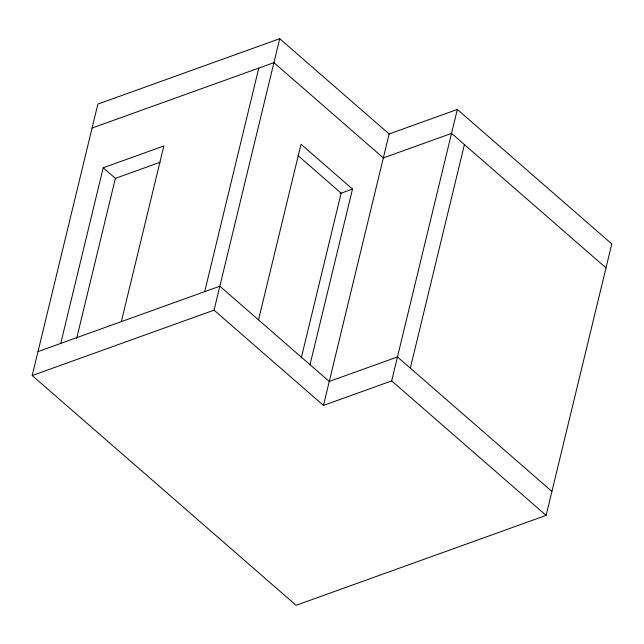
<?xml version="1.0" encoding="UTF-8"?>
<svg xmlns="http://www.w3.org/2000/svg" width="644" height="644" viewBox="0 0 644 644"><rect width="100%" height="100%" fill="white"/><g stroke="black" fill="none" stroke-linecap="round" stroke-linejoin="round"><path stroke-width="0.97" d="M32.2 375.549L97.872 104.095L279.721 38.696L389.137 133.968L457.329 109.44L611.8 243.931L546.128 515.385L296.087 605.304L32.2 375.549L214.049 310.15L279.721 38.696M60.729 343.421L103.217 167.778L163.834 145.979L121.346 321.622M76.668 338.398L115.381 178.364L160.147 162.272M204.695 291.651L258.775 68.103M258.526 319.875L301.022 144.232L352.51 189.062L310.014 364.705M301.247 358.064L341.143 193.152L297.987 155.574M214.049 310.15L323.465 405.414L389.137 133.968M323.465 405.414L391.665 380.894L457.329 109.44M410.325 368.151L464.413 144.602M92.076 128.043L273.925 62.653L383.341 157.917L451.541 133.388L606.004 267.88M340.032 193.554L352.51 189.062M37.996 351.592L219.846 286.202L329.261 381.465L397.453 356.937L551.924 491.428M391.665 380.894L546.128 515.385M103.217 167.778L116.089 178.984"/></g></svg>
